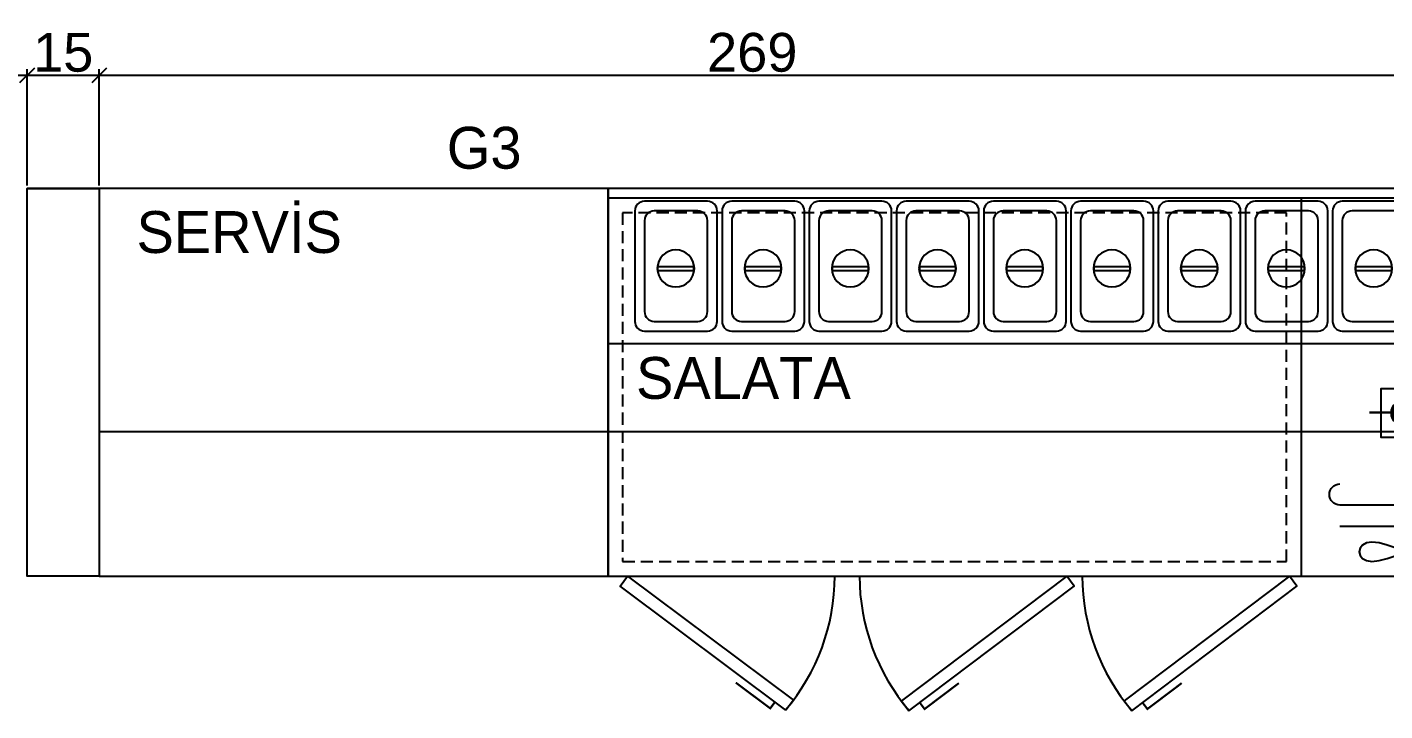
# Model space of a CAD drawing. Header units: millimetres. Extents: x 63882 to 85892, y -58394 to -53173.
# Drawn here: x 69364.8 to 69645, y -55221.8 to -55080.6 of the extents above; entities that cross this region are included whole.
import ezdxf
from ezdxf.enums import TextEntityAlignment as Align

# ---------------------------------------------------------------- set-up
doc = ezdxf.new("R2010")
doc.units = ezdxf.units.MM
doc.header["$LTSCALE"] = 5
doc.linetypes.add('DASHED', pattern=[0.75, 0.5, -0.25])
for name, color, linetype in [('-DWG_ANA', 7, 'Continuous'), ('002 Çizgi', 7, 'Continuous'), ('S2000-002 Çizgi', 7, 'Continuous')]:
    doc.layers.add(name, color=color, linetype=linetype)
doc.styles.get("Standard").update_dxf_attribs({"font": 'arial.ttf'})
doc.styles.add('TAKSİM', font='GOTHIC.TTF', dxfattribs={"height": 20})
doc.dimstyles.new('OLCU50', dxfattribs={"dimtxt": 8, "dimasz": 3, "dimexe": 1.25, "dimexo": 0.625, "dimtad": 1, "dimdec": 0, "dimtxsty": 'Standard', "dimblk": 'OBLIQUE', "dimcen": 2.5, "dimclrd": 256, "dimclre": 251, "dimclrt": 25, "dimadec": 0, "dimazin": 0, "dimtfac": 1, "dimtdec": 0, "dimtmove": 0, "dimatfit": 3, "dimldrblk": 'OBLIQUE', "dimfxl": 1, "dimarcsym": 0})

# ---------------------------------------------------------------- blocks, each defined once
blk = doc.blocks.new('A$C01E77913')
at = {"layer": 'S2000-002 Çizgi'}
for points in [[(1.999996831329099, 26.79714285829232), (14.9999968313291, 26.79714285829414, -0.4142135623731128), (16.9999968313291, 24.79714285829414), (16.9999968313291, 2.000004429532964, -0.4142135623730951), (14.9999968313291, 4.4295329644e-06), (1.999996831329099, 4.4295347834e-06, -0.4142135623730774), (-3.1686709008e-06, 2.000004429534783), (-3.1686709008e-06, 24.79714285829232, -0.4142135623730951)], [(3.999996831329098, 24.79714285829141), (12.99999683132819, 24.79714285829232, -0.4142135623731679), (14.9999968313291, 22.79714285829232), (14.99999683132819, 4.000004429532964, -0.4142135623731362), (12.99999683132819, 2.000004429532964), (3.999996831329098, 2.000004429533873, -0.4142135623730466), (1.999996831329099, 4.000004429533873), (1.999996831329099, 22.79714285829141, -0.4142135623730541)]]:
    blk.add_lwpolyline(points, format="xyb", close=True, dxfattribs=at)
blk.add_lwpolyline([(4.713619910745819, 14.26656825662758), (12.2114784227283, 14.26656825662758), (12.2114784227283, 13.5171988007387), (4.713619910745819, 13.5171988007387)], close=True, dxfattribs=at)
blk.add_circle((8.462549166737062, 13.86656825662794), 3.823091046240757, dxfattribs=at)
blk = doc.blocks.new('A$C5A5326B7')
at = {"layer": '002 Çizgi', "color": 7}
blk.add_line((188.0001338353904, 105.8155668815452), (0.0001338353904429823, 105.8155668815452), dxfattribs=at)
for points in [[(188.0001338353904, 27.81556688154524), (188.0001338353904, 107.8155668815452), (0.0001338353904429823, 107.8155668815452), (0.0001338353904429823, 27.81556688154524)], [(0.0001338353904429823, 75.81556688154524), (188.0062993983011, 75.81556688154524), (188.0062993983011, 107.8155668815452), (0.0001338353904429823, 107.8155668815452)], [(171.5601485363804, 30.84170559700578), (170.1031536171577, 31.01373533032165), (168.4010567489095, 31.46726826360828), (166.5355585813159, 32.10846999688511), (164.5883597640423, 32.84350613014976), (162.6411609467687, 33.57854226341442), (160.7756627791678, 34.21974399668397), (159.0735659109196, 34.67327692997787), (157.6165709916968, 34.84530666330102), (156.4727618962352, 34.67327692997787), (155.6557553994717, 34.21974399669125), (155.1655515014209, 33.5785422634217), (155.0021502020754, 32.84350613015704), (155.1655515014209, 32.10846999689238), (155.6557553994717, 31.46726826362283), (156.4727618962352, 31.01373533032165), (157.6165709917041, 30.84170559700578), (159.0735659109268, 31.01373533032165), (160.775662779175, 31.46726826360828), (162.6411609467759, 32.10846999688511), (164.5883597640495, 32.84350613014976), (166.5355585813231, 33.57854226341442), (168.401056748924, 34.21974399668397), (170.1031536171722, 34.67327692997787), (171.5601485363732, 34.84530666330102), (172.7039576318348, 34.67327692997787), (173.5209641285983, 34.21974399669125), (174.0111680266491, 33.5785422634217), (174.1745693259945, 32.84350613015704), (174.0111680266491, 32.10846999689238), (173.5209641285983, 31.46726826362283), (172.7039576318348, 31.01373533032165)], [(36.69145319259405, 0.1504920698353089), (2.462490079531563, 25.76182909475756), (3.999170301030972, 27.81556688154524), (38.22813341409346, 2.204229856615711)], [(62.05912905032164, 1.038314076140523e-05), (96.16960934887175, 25.76893806362932), (94.6234736880433, 27.81556688154524), (60.5129933894932, 2.046639201056678)], [(108.0368037253647, 1.038314076140523e-05), (142.1472840239148, 25.76893806362932), (140.6011483630864, 27.81556688154524), (106.4906680645363, 2.046639201056678)]]:
    blk.add_lwpolyline(points, close=True, dxfattribs=at)
blk.add_lwpolyline([(143.0001338353904, 105.8155668815452), (143.0001338353904, 27.81556688154524)], dxfattribs=at)
at = {"layer": '002 Çizgi', "color": 7, "linetype": 'DASHED'}
blk.add_lwpolyline([(140.0001338353904, 102.8155668815452), (3.000133835390443, 102.8155668815452), (3.000133835390443, 30.81556688154524), (140.0001338353904, 30.81556688154524)], close=True, dxfattribs=at)
at = {"layer": '002 Çizgi', "color": 7}
for points in [[(177.6687986311226, 42.49723513961362), (150.997000211777, 42.49723513961362, -1), (150.997000211777, 46.84303913106851)], [(150.997000211777, 38.15143114815146), (177.6687986311226, 38.15143114815146, 1), (177.6687986311226, 42.49723513961362)]]:
    blk.add_lwpolyline(points, format="xyb", dxfattribs=at)
at = {"layer": '002 Çizgi', "color": 7, "const_width": 0.4275}
for points in [[(34.43924701296055, 1.835673456298537), (33.44902192110749, 0.5122603869385784), (27.79449042136548, 4.743183522987238), (26.34664336044807, 5.826514587242855)], [(64.30353926704265, 1.695560960382863), (65.29985737235984, 0.3767288566959905), (70.93481583378889, 4.633685539920407), (72.37765120345284, 5.723682513584208)], [(110.2812139420857, 1.695560960382863), (111.2775320474029, 0.3767288566959905), (116.9124905088247, 4.633685539920407), (118.3553258784887, 5.723682513584208)]]:
    blk.add_lwpolyline(points, dxfattribs=at)
at = {"layer": '002 Çizgi', "color": 7}
for centre, radius, start, end in [((3.999170301030972, 27.81556688154524), 42.74999999999995, 319.7550348339059, 0), ((94.6234736880433, 27.81556688154524), 42.74999999999999, 180, 220.5092126637801), ((140.6011483630864, 27.81556688154524), 42.74999999999999, 180, 220.5092126637801)]:
    blk.add_arc(centre, radius, start, end, dxfattribs=at)
at = {"layer": '002 Çizgi', "color": 7, "xscale": -1, "rotation": 180}
for p in [(5.506302566966042, 105.2141405254588), (23.50630256696604, 105.2141405254588), (41.50630256697332, 105.2141405254588), (59.50630256697332, 105.2141405254588), (77.50630256697332, 105.2141405254588), (95.50630256696604, 105.2141405254588), (113.506302566966, 105.2141405254588), (131.506302566966, 105.2141405254588), (149.506302566966, 105.2141405254588), (167.506302566966, 104.8194167793336)]:
    blk.add_blockref('A$C01E77913', p, dxfattribs=at)
blk = doc.blocks.new('A$C611F6802')
at = {"layer": '-DWG_ANA'}
h = blk.add_hatch(dxfattribs=at)
h.set_pattern_fill('ANSI31', color=1, style=0)
h.set_pattern_definition([(45, (-55670.14020227872, -22065.11067284289), (-0.08838834764831843, 0.08838834764831845), [])])
h.paths.add_polyline_path([(4.423971784401617, 7.700424825947266, 1), (10.13888412773802, 7.700424825947266, 1)])
at = {"layer": '-DWG_ANA', "color": 1}
for p, q in [((7.28142795606982, 7.700424825947266), (7.28142795606982, 15.25836134111159)), ((7.28142795606982, 15.25836134111159), (7.28142795606982, 0)), ((7.28142795606982, 7.629180670555797), (0, 7.629180670555797)), ((7.28142795606982, 7.629180670555797), (14.67722620816494, 7.629180670555797)), ((14.67722620816494, 7.629180670555797), (7.28142795606982, 7.629180670555797))]:
    blk.add_line(p, q, dxfattribs=at)
blk.add_lwpolyline([(2.28142795606982, 2.700424825947266), (12.28142795606982, 2.700424825947266), (12.28142795606982, 12.70042482594727), (2.28142795606982, 12.70042482594727)], close=True, dxfattribs=at)
blk.add_circle((7.28142795606982, 7.700424825947266), 2.857456171668203, dxfattribs=at)
blk = doc.blocks.new('_Oblique')
at = {"color": 0, "linetype": 'ByBlock', "lineweight": -2}
blk.add_line((-0.5, -0.5), (0.5, 0.5), dxfattribs=at)
blk = doc.blocks.new('*D75')
at = {"color": 251, "lineweight": -2, "ltscale": 5, "transparency": 16777216}
for p, q in [((69379.69010668408, -55113.32484068835), (69379.69010668408, -55089.31557332132)), ((69649.17541861437, -55113.32484068835), (69649.17541861437, -55089.31557332132))]:
    blk.add_line(p, q, dxfattribs=at)
at = {"lineweight": -2, "ltscale": 5, "transparency": 16777216}
blk.add_line((69649.17541861437, -55090.56557332132), (69379.69010668408, -55090.56557332132), dxfattribs=at)
at = {"layer": 'Defpoints', "color": 0, "ltscale": 5, "transparency": 16777216}
for p in [(69379.69010668408, -55090.56557332132), (69379.69010668408, -55113.94984068835), (69649.17541861437, -55113.94984068835)]:
    blk.add_point(p, dxfattribs=at)
at = {"lineweight": -2, "ltscale": 5, "transparency": 16777216, "xscale": 3, "yscale": 3, "zscale": 3, "rotation": 180}
blk.add_blockref('_Oblique', (69379.69010668408, -55090.56557332132), dxfattribs=at)
at = {"lineweight": -2, "ltscale": 5, "transparency": 16777216, "xscale": 3, "yscale": 3, "zscale": 3}
blk.add_blockref('_Oblique', (69649.17541861437, -55090.56557332132), dxfattribs=at)
at = {"color": 25, "ltscale": 5, "transparency": 16777216, "insert": (69514.43276264923, -55085.85598941955), "char_height": 8, "attachment_point": 5}
blk.add_mtext('269', dxfattribs=at)
blk = doc.blocks.new('*D76')
at = {"color": 251, "lineweight": -2, "ltscale": 5, "transparency": 16777216}
for p, q in [((69364.79268196865, -55113.32484068835), (69364.79268196865, -55089.31557332132)), ((69379.69010668408, -55113.32484068835), (69379.69010668408, -55089.31557332132))]:
    blk.add_line(p, q, dxfattribs=at)
at = {"lineweight": -2, "ltscale": 5, "transparency": 16777216}
blk.add_line((69379.69010668408, -55090.56557332132), (69364.79268196865, -55090.56557332132), dxfattribs=at)
at = {"layer": 'Defpoints', "color": 0, "ltscale": 5, "transparency": 16777216}
for p in [(69364.79268196865, -55090.56557332132), (69364.79268196865, -55113.94984068835), (69379.69010668408, -55113.94984068835)]:
    blk.add_point(p, dxfattribs=at)
at = {"lineweight": -2, "ltscale": 5, "transparency": 16777216, "xscale": 3, "yscale": 3, "zscale": 3, "rotation": 180}
blk.add_blockref('_Oblique', (69364.79268196865, -55090.56557332132), dxfattribs=at)
at = {"lineweight": -2, "ltscale": 5, "transparency": 16777216, "xscale": 3, "yscale": 3, "zscale": 3}
blk.add_blockref('_Oblique', (69379.69010668408, -55090.56557332132), dxfattribs=at)
at = {"color": 25, "ltscale": 5, "transparency": 16777216, "insert": (69372.24139432637, -55085.85598941955), "char_height": 8, "attachment_point": 5}
blk.add_mtext('15', dxfattribs=at)
blk = doc.blocks.new('*D77')
at = {"color": 251, "lineweight": -2, "ltscale": 5, "transparency": 16777216}
for p, q in [((69242.81920392251, -55113.32484068835), (69242.81920392251, -55089.31557332132)), ((69364.79268196865, -55113.32484068835), (69364.79268196865, -55089.31557332132))]:
    blk.add_line(p, q, dxfattribs=at)
at = {"lineweight": -2, "ltscale": 5, "transparency": 16777216}
blk.add_line((69364.79268196865, -55090.56557332132), (69242.81920392251, -55090.56557332132), dxfattribs=at)
at = {"layer": 'Defpoints', "color": 0, "ltscale": 5, "transparency": 16777216}
for p in [(69242.81920392251, -55090.56557332132), (69242.81920392251, -55113.94984068835), (69364.79268196865, -55113.94984068835)]:
    blk.add_point(p, dxfattribs=at)
at = {"lineweight": -2, "ltscale": 5, "transparency": 16777216, "xscale": 3, "yscale": 3, "zscale": 3, "rotation": 180}
blk.add_blockref('_Oblique', (69242.81920392251, -55090.56557332132), dxfattribs=at)
at = {"lineweight": -2, "ltscale": 5, "transparency": 16777216, "xscale": 3, "yscale": 3, "zscale": 3}
blk.add_blockref('_Oblique', (69364.79268196865, -55090.56557332132), dxfattribs=at)
at = {"color": 25, "ltscale": 5, "transparency": 16777216, "insert": (69303.80594294559, -55085.92420224356), "char_height": 8, "attachment_point": 5}
blk.add_mtext('122', dxfattribs=at)

msp = doc.modelspace()

# ---------------------------------------------------------------- linework, layer by layer
for p, q in [((69379.69010668408, -55113.94984068835), (69364.79268196865, -55113.94984068835)), ((69379.69010668408, -55164.06803948517), (69852.69010668408, -55164.06803948517)), ((69379.69010668408, -55193.94984068835), (69364.81532953029, -55193.94984068835))]:
    msp.add_line(p, q)
for points in [[(69379.69010668408, -55193.94984068835), (69364.79268196865, -55193.94984068835), (69364.79268196865, -55113.94984068835), (69379.69010668408, -55113.94984068835)], [(69379.69010668408, -55193.94984068835), (69484.69010668408, -55193.94984068835), (69484.69010668408, -55113.94984068835), (69379.69010668408, -55113.94984068835)]]:
    msp.add_lwpolyline(points, close=True)

# ---------------------------------------------------------------- block references
at = {"layer": '-DWG_ANA', "color": 0, "rotation": 180}
msp.add_blockref('A$C611F6802', (69656.45684657044, -55152.57101635987), dxfattribs=at)
msp.add_blockref('A$C5A5326B7', (69484.68997284869, -55221.7654075699))

# ---------------------------------------------------------------- texts
at = {"style": 'TAKSİM'}
for s, p in [('G3', (69459.11201365275, -55109.83289984261)), ('SERVİS', (69408.56491369281, -55127.22676605682)), ('SALATA', (69512.60780355408, -55157.34982183049))]:
    msp.add_text(s, height=8.64, dxfattribs=at).set_placement(p, align=Align.CENTER)

# ---------------------------------------------------------------- dimensions: what is measured, and where the dimension line sits
at = {"ltscale": 5}
for base, p1, p2, picture, middle in [((69242.81920392251, -55090.56557332132), (69364.79268196865, -55113.94984068835), (69242.81920392251, -55113.94984068835), '*D77', (69303.80594294559, -55085.92420224356)), ((69364.79268196865, -55090.56557332132), (69379.69010668408, -55113.94984068835), (69364.79268196865, -55113.94984068835), '*D76', (69372.24139432637, -55085.85598941955)), ((69379.69010668408, -55090.56557332132), (69649.17541861437, -55113.94984068835), (69379.69010668408, -55113.94984068835), '*D75', (69514.43276264923, -55085.85598941955))]:
    dim = msp.add_linear_dim(base=base, p1=p1, p2=p2, dimstyle='OLCU50', override={"dimtmove": 1}, dxfattribs=at)
    dim.commit()
    dim.dimension.update_dxf_attribs({"geometry": picture, "text_midpoint": middle})

doc.saveas('drawing.dxf')
